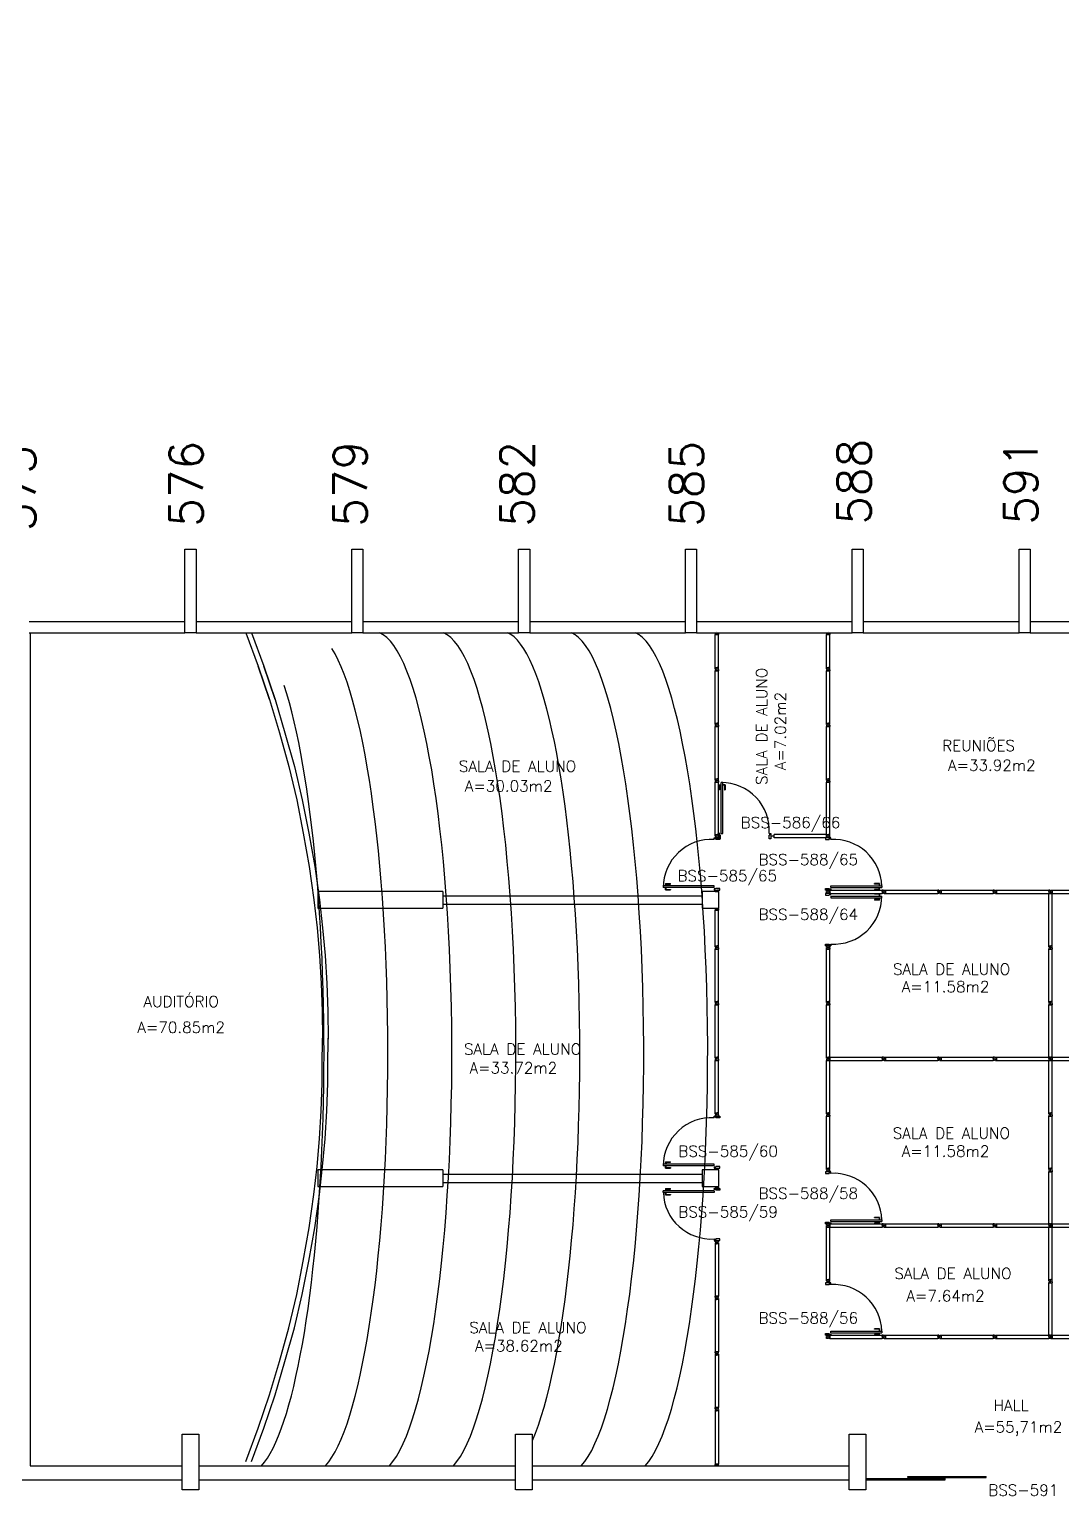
# Model space of a CAD drawing. Extents: x 0 to 244, y -71 to 76.
# Drawn here: x 105.18 to 123.74, y -0.29 to 26.07 of the extents above; entities that cross this region are included whole.
import ezdxf
from ezdxf.enums import TextEntityAlignment as Align

# ---------------------------------------------------------------- set-up
doc = ezdxf.new("R2010")
doc.units = 0
doc.header["$LTSCALE"] = 0.01
doc.header["$MEASUREMENT"] = 0
doc.header["$PDMODE"] = 98
doc.layers.get('0').update_dxf_attribs({"linetype": 'CONTINUOUS'})
doc.layers.get('DEFPOINTS').update_dxf_attribs({"linetype": 'CONTINUOUS'})
for name, color, linetype in [('ALV', 2, 'CONTINUOUS'), ('DIV', 2, 'CONTINUOUS'), ('ESQ', 1, 'CONTINUOUS'), ('ESTR', 3, 'CONTINUOUS'), ('LAYOUT-ANF', 1, 'CONTINUOUS'), ('NOPILAR1', 2, 'CONTINUOUS'), ('TEXTO', 2, 'CONTINUOUS'), ('TEXTO-ENDEREÇO', 2, 'CONTINUOUS'), ('TXT-END-EXTERNO', 2, 'CONTINUOUS'), ('ÁREA', 2, 'CONTINUOUS')]:
    doc.layers.add(name, color=color, linetype=linetype)
doc.layers.get('0').freeze()
doc.styles.add('1', font='romans.shx')
doc.styles.add('NOPILAR', font='simplex.shx', dxfattribs={"height": 0.6})
doc.styles.add('UNB-100', font='simplex.shx', dxfattribs={"height": 0.2})
doc.styles.add('UNB-100-1', font='simplex.shx', dxfattribs={"height": 0.2})
doc.dimstyles.new('1-600', dxfattribs={"dimtxt": 1.1, "dimasz": 2.5, "dimexe": 2, "dimexo": 4, "dimgap": 0.2, "dimtad": 1, "dimdec": 0, "dimzin": 4, "dimdsep": 46, "dimlunit": 6, "dimtxsty": '1', "dimblk1": 'NONE', "dimblk2": 'NONE', "dimsah": 1, "dimcen": 0, "dimclrd": 2, "dimclre": 2, "dimclrt": 2, "dimadec": 0, "dimazin": 0, "dimtfac": 1, "dimtdec": 0, "dimtmove": 2, "dimatfit": 3, "dimldrblk": 'NONE', "dimfxl": 1, "dimtolj": 1, "dimtzin": 0, "dimarcsym": 0})

# ---------------------------------------------------------------- blocks, each defined once
blk = doc.blocks.new('DIVMT-SSN')
for p, q in [((-0.03, 0.008), (-0.03, 0.03)), ((-0.006, 0.03), (-0.03, 0.03)), ((-0.03, 0.008), (-0.02, 0.008)), ((-0.02, -0.008), (-0.02, 0.008)), ((-0.006, 0.02), (-0.006, 0.03)), ((0.006, 0.02), (-0.006, 0.02)), ((-0.005, 0), (0.005, 0)), ((0.005, 0), (-0.005, 0)), ((0, 0.005), (0, -0.005)), ((0, -0.005), (0, 0.005)), ((0.006, 0.03), (0.03, 0.03)), ((0.006, 0.02), (0.006, 0.03)), ((0.03, 0.008), (0.02, 0.008)), ((0.02, -0.008), (0.02, 0.008)), ((0.03, 0.008), (0.03, 0.03)), ((-0.03, -0.008), (-0.03, -0.03)), ((-0.03, -0.008), (-0.02, -0.008)), ((-0.03, -0.03), (-0.03, -0.97)), ((-0.03, -0.03), (-0.009, -0.03)), ((0.03, -0.03), (-0.03, -0.03)), ((-0.03, -0.03), (-0.006, -0.03)), ((-0.009, -0.03), (-0.027, -0.03)), ((-0.006, -0.02), (-0.006, -0.03)), ((-0.006, -0.02), (0.006, -0.02)), ((-0.006, -0.02), (-0.006, -0.03)), ((0.006, -0.02), (-0.006, -0.02)), ((0.005, -0.03), (-0.005, -0.03)), ((0.006, -0.02), (0.006, -0.03)), ((0.006, -0.02), (0.006, -0.03)), ((0.03, -0.03), (0.006, -0.03)), ((0.03, -0.008), (0.02, -0.008)), ((0.03, -0.008), (0.03, -0.03)), ((0.03, -0.03), (0.03, -0.97)), ((0.03, -0.97), (-0.03, -0.97)), ((-0.006, -0.98), (-0.006, -0.97)), ((-0.006, -0.98), (0.006, -0.98)), ((0.006, -1.001), (-0.006, -1.001)), ((0.005, -0.97), (-0.005, -0.97)), ((0, -0.994), (0, -1.007)), ((0, -1.02), (0, -1.021)), ((0.006, -0.98), (0.006, -0.97))]:
    blk.add_line(p, q)
blk = doc.blocks.new('PILAR-SSN')
blk.add_lwpolyline([(0.2, 0), (0.2, -1.5), (0, -1.5), (0, 0)], close=True)
blk = doc.blocks.new('PDV2D-SSN')
at = {"color": 2}
for p, q in [((-0.148, 0.925), (-0.108, 0.925)), ((-0.148, 0.925), (-0.148, 0.835)), ((-0.138, 0.915), (-0.108, 0.915)), ((-0.138, 0.915), (-0.138, 0.835)), ((-0.106, 0.05), (-0.106, 0.965)), ((-0.076, 0.05), (-0.076, 0.965)), ((-0.034, 0.925), (-0.074, 0.925)), ((-0.044, 0.915), (-0.074, 0.915)), ((-0.044, 0.915), (-0.044, 0.835)), ((-0.044, 0.835), (-0.034, 0.835)), ((-0.034, 0.925), (-0.034, 0.835)), ((-0.076, 0.05), (-0.106, 0.05))]:
    blk.add_line(p, q, dxfattribs=at)
for p, q in [((-0.138, 0.835), (-0.148, 0.835)), ((-0.106, 0.965), (-0.076, 0.965)), ((-0.95, 0.05), (-0.97, 0.05)), ((-0.97, 0.05), (-0.97, 0.035)), ((-0.97, 0.035), (-0.97, -0.035)), ((-0.95, 0.02), (-0.95, 0.05)), ((-0.95, 0.02), (-0.94, 0.02)), ((-0.94, -0.05), (-0.94, 0.02)), ((-0.051, 0.02), (-0.061, 0.02)), ((-0.061, -0.05), (-0.061, 0.02)), ((-0.051, 0.05), (-0.031, 0.05)), ((-0.051, 0.02), (-0.051, 0.05)), ((-0.031, 0.05), (-0.031, -0.05)), ((-0.97, -0.035), (-0.97, -0.05)), ((-0.97, -0.05), (-0.94, -0.05)), ((-0.031, -0.05), (-0.061, -0.05))]:
    blk.add_line(p, q)
at = {"color": 1}
blk.add_arc((-0.076, 0.1), 0.865, 91.988, 183.3214, dxfattribs=at)
blk = doc.blocks.new('PISOANF-SSN')
for p, q in [((0, 0), (-0.224, -0.6)), ((-0.224, -0.6), (-0.427, -1.2)), ((-0.427, -1.2), (-0.603, -1.8)), ((-0.603, -1.8), (-0.772, -2.4)), ((-0.772, -2.4), (-0.914, -3)), ((-0.914, -3), (-1.032, -3.6)), ((-1.032, -3.6), (-1.14, -4.2)), ((-1.14, -4.2), (-1.223, -4.8)), ((-1.223, -4.8), (-1.28, -5.3)), ((-1.28, -5.3), (-1.324, -5.8)), ((-1.324, -5.8), (-1.355, -6.3)), ((-1.355, -6.3), (-1.374, -6.8)), ((-1.374, -6.8), (-1.374, -7.111)), ((-1.374, -7.111), (-1.38, -7.611)), ((-1.374, -8.093), (-1.38, -7.593)), ((-1.355, -8.593), (-1.374, -8.093)), ((-1.324, -9.093), (-1.355, -8.593)), ((-1.28, -9.593), (-1.324, -9.093)), ((-1.223, -10.093), (-1.28, -9.593)), ((-1.14, -10.693), (-1.223, -10.093)), ((-1.032, -11.293), (-1.14, -10.693)), ((-0.914, -11.893), (-1.032, -11.293)), ((-0.772, -12.493), (-0.914, -11.893)), ((-0.603, -13.093), (-0.772, -12.493)), ((-0.427, -13.693), (-0.603, -13.093))]:
    blk.add_line(p, q)
blk.add_lwpolyline([(-0.224, -14.293), (-0.427, -13.693)], close=True)
blk.add_lwpolyline([(0, -14.893), (-0.224, -14.293)])
blk = doc.blocks.new('MTINI-SSN')
for p, q in [((-0.03, 0.008), (-0.03, 0.028)), ((-0.03, 0.028), (-0.008, 0.028)), ((-0.03, 0.008), (-0.02, 0.008)), ((-0.02, 0), (-0.02, 0.008)), ((-0.001, 0), (-0.02, 0)), ((-0.008, 0.019), (-0.008, 0.028)), ((0.008, 0.019), (-0.008, 0.019)), ((0.005, 0), (-0.005, 0)), ((0.02, 0), (-0.001, 0)), ((0, -0.005), (0, 0.005)), ((0.008, 0.019), (0.008, 0.028)), ((0.03, 0.028), (0.008, 0.028)), ((0.03, 0.008), (0.02, 0.008)), ((0.02, 0), (0.02, 0.008)), ((0.03, 0.008), (0.03, 0.028))]:
    blk.add_line(p, q)
blk = doc.blocks.new('DIV-SSN')
for p, q in [((-0.005, 0), (0.005, 0)), ((0, 0.005), (0, -0.005)), ((-0.03, -0.03), (-0.03, -0.97)), ((0.03, -0.03), (-0.03, -0.03)), ((-0.03, -0.03), (-0.009, -0.03)), ((-0.009, -0.03), (-0.027, -0.03)), ((-0.006, -0.02), (0.006, -0.02)), ((-0.006, -0.02), (-0.006, -0.03)), ((-0.005, -0.022), (0.005, -0.022)), ((-0.005, -0.022), (-0.005, -0.029)), ((0.005, -0.029), (-0.005, -0.029)), ((0.005, -0.03), (-0.005, -0.03)), ((0.005, -0.022), (0.005, -0.029)), ((0.006, -0.02), (0.006, -0.03)), ((0.03, -0.03), (0.03, -0.97)), ((0.03, -0.97), (-0.03, -0.97)), ((0.007, -0.999), (-0.007, -0.999)), ((-0.006, -0.98), (-0.006, -0.97)), ((-0.006, -0.98), (0.006, -0.98)), ((0.005, -0.97), (-0.005, -0.97)), ((0, -0.991), (0, -1.006)), ((0.006, -0.98), (0.006, -0.97))]:
    blk.add_line(p, q)
blk = doc.blocks.new('MTT-SSN')
for p, q in [((-0.0051, 0), (0.0051, 0)), ((0, -0.0051), (0, 0.0051))]:
    blk.add_line(p, q)
blk.add_lwpolyline([(-0.008, 0.03), (-0.008, 0.02), (0.008, 0.02), (0.008, 0.03), (0.03, 0.03), (0.03, 0.006), (0.0205, 0.006), (0.0205, -0.006), (0.03, -0.006), (0.03, -0.03), (0.008, -0.03), (0.008, -0.02), (-0.008, -0.02), (-0.008, -0.03), (-0.03, -0.03), (-0.03, -0.006), (-0.0185, -0.006), (-0.0185, 0.006), (-0.03, 0.006), (-0.03, 0.03)], close=True)
blk = doc.blocks.new('PDV2E-SSN')
at = {"layer": 'DIV'}
for p, q in [((0.034, 0.925), (0.034, 0.835)), ((0.034, 0.925), (0.074, 0.925)), ((0.044, 0.835), (0.034, 0.835)), ((0.044, 0.915), (0.044, 0.835)), ((0.044, 0.915), (0.074, 0.915)), ((0.076, 0.05), (0.076, 0.965)), ((0.106, 0.965), (0.076, 0.965)), ((0.106, 0.05), (0.106, 0.965)), ((0.148, 0.925), (0.108, 0.925)), ((0.138, 0.915), (0.108, 0.915)), ((0.138, 0.915), (0.138, 0.835)), ((0.138, 0.835), (0.148, 0.835)), ((0.148, 0.925), (0.148, 0.835)), ((0.031, 0.05), (0.031, -0.05)), ((0.051, 0.05), (0.031, 0.05)), ((0.051, 0.02), (0.051, 0.05)), ((0.051, 0.02), (0.061, 0.02)), ((0.061, -0.05), (0.061, 0.02)), ((0.076, 0.05), (0.106, 0.05)), ((0.95, 0.02), (0.94, 0.02)), ((0.94, -0.05), (0.94, 0.02)), ((0.95, 0.02), (0.95, 0.05)), ((0.95, 0.05), (0.97, 0.05)), ((0.97, 0.05), (0.97, 0.035)), ((0.97, 0.035), (0.97, -0.035)), ((0.031, -0.05), (0.061, -0.05)), ((0.97, -0.05), (0.94, -0.05)), ((0.97, -0.035), (0.97, -0.05))]:
    blk.add_line(p, q, dxfattribs=at)
at = {"layer": 'DIV', "color": 1}
blk.add_arc((0.076, 0.1), 0.865, 356.6786, 90, dxfattribs=at)
blk = doc.blocks.new('*D51')
at = {"color": 2, "linetype": 'ByBlock', "transparency": 16777216}
for p, q in [((91.321, 534.963), (91.321, 539.734)), ((94.321, 537.734), (91.321, 537.734))]:
    blk.add_line(p, q, dxfattribs=at)
at = {"layer": 'DEFPOINTS', "color": 0, "linetype": 'ByBlock', "transparency": 16777216}
for p in [(91.321, 537.734), (91.321, 530.963), (94.321, 530.963)]:
    blk.add_point(p, dxfattribs=at)
blk = doc.blocks.new('_NONE')
at = {"color": 0, "linetype": 'ByBlock'}
blk.add_circle((0, 0), 0.25, dxfattribs=at)
blk = doc.blocks.new('*D50')
at = {"color": 2, "linetype": 'ByBlock', "transparency": 16777216}
for p, q in [((94.321, 534.963), (94.321, 539.734)), ((124.321, 537.734), (94.321, 537.734))]:
    blk.add_line(p, q, dxfattribs=at)
at = {"layer": 'DEFPOINTS', "color": 0, "linetype": 'ByBlock', "transparency": 16777216}
for p in [(94.321, 537.734), (94.321, 530.963), (124.321, 530.963)]:
    blk.add_point(p, dxfattribs=at)
at = {"color": 2, "linetype": 'ByBlock', "transparency": 16777216, "insert": (109.321, 538.668), "char_height": 1.1, "attachment_point": 5, "style": '1'}
blk.add_mtext('\\A1;Antropologia Pós-Grad.', dxfattribs=at)

msp = doc.modelspace()

# ---------------------------------------------------------------- linework, layer by layer
at = {"layer": 'ALV'}
for p, q in [((105.175, 15.42), (107.975, 15.42)), ((108.175, 15.42), (110.975, 15.42)), ((111.175, 15.42), (113.975, 15.42)), ((114.175, 15.42), (116.975, 15.42)), ((117.175, 15.42), (119.975, 15.42)), ((120.175, 15.42), (122.975, 15.42)), ((123.175, 15.42), (125.975, 15.42)), ((105.175, 15.22), (107.975, 15.22)), ((105.189, 15.204), (105.189, 0.249)), ((108.175, 15.22), (110.975, 15.22)), ((111.175, 15.22), (113.975, 15.22)), ((114.175, 15.22), (116.975, 15.22)), ((117.175, 15.22), (119.975, 15.22)), ((120.175, 15.22), (122.975, 15.22)), ((123.175, 15.22), (125.975, 15.22)), ((112.614, 10.493), (117.274, 10.493)), ((112.614, 10.343), (117.274, 10.343)), ((112.614, 5.493), (117.274, 5.493)), ((112.614, 5.343), (117.274, 5.343)), ((105.189, 0.249), (107.922, 0.249)), ((108.222, 0.249), (113.922, 0.249)), ((114.222, 0.249), (119.922, 0.249)), ((101.183, -0.001), (107.922, -0.001)), ((108.222, -0.001), (113.922, -0.001)), ((114.222, -0.001), (119.922, -0.001))]:
    msp.add_line(p, q, dxfattribs=at)
at = {"layer": 'DIV'}
for p, q in [((117.513, 15.188), (117.573, 15.188)), ((117.513, 14.595), (117.513, 15.188)), ((117.537, 15.218), (117.55, 15.218)), ((117.549, 15.197), (117.537, 15.197)), ((117.537, 15.197), (117.537, 15.188)), ((117.538, 15.188), (117.548, 15.188)), ((117.543, 15.237), (117.543, 15.238)), ((117.543, 15.211), (117.543, 15.225)), ((117.549, 15.197), (117.549, 15.188)), ((117.573, 14.595), (117.573, 15.188)), ((119.512, 15.188), (119.572, 15.188)), ((119.513, 14.595), (119.513, 15.188)), ((119.536, 15.218), (119.548, 15.218)), ((119.536, 15.197), (119.536, 15.188)), ((119.548, 15.197), (119.536, 15.197)), ((119.537, 15.188), (119.547, 15.188)), ((119.542, 15.237), (119.542, 15.238)), ((119.542, 15.211), (119.542, 15.225)), ((119.548, 15.197), (119.548, 15.188)), ((119.573, 14.595), (119.573, 15.188)), ((117.513, 14.595), (117.537, 14.595)), ((117.513, 14.573), (117.513, 14.595)), ((117.513, 14.595), (117.573, 14.595)), ((117.513, 14.573), (117.523, 14.573)), ((117.513, 14.557), (117.523, 14.557)), ((117.513, 14.557), (117.513, 14.535)), ((117.537, 14.535), (117.513, 14.535)), ((117.523, 14.573), (117.523, 14.557)), ((117.537, 14.585), (117.537, 14.595)), ((117.537, 14.585), (117.537, 14.595)), ((117.537, 14.585), (117.549, 14.585)), ((117.549, 14.585), (117.537, 14.585)), ((117.537, 14.544), (117.549, 14.544)), ((117.537, 14.544), (117.537, 14.535)), ((117.538, 14.595), (117.548, 14.595)), ((117.538, 14.565), (117.548, 14.565)), ((117.548, 14.565), (117.538, 14.565)), ((117.543, 14.57), (117.543, 14.559)), ((117.543, 14.559), (117.543, 14.57)), ((117.549, 14.585), (117.549, 14.595)), ((117.573, 14.595), (117.549, 14.595)), ((117.549, 14.585), (117.549, 14.595)), ((117.549, 14.544), (117.549, 14.535)), ((117.549, 14.535), (117.573, 14.535)), ((117.552, 14.595), (117.57, 14.595)), ((117.573, 14.595), (117.552, 14.595)), ((117.573, 14.573), (117.563, 14.573)), ((117.563, 14.573), (117.563, 14.557)), ((117.573, 14.557), (117.563, 14.557)), ((117.573, 14.573), (117.573, 14.595)), ((117.573, 14.557), (117.573, 14.535)), ((119.513, 14.595), (119.573, 14.595)), ((119.513, 14.573), (119.513, 14.595)), ((119.513, 14.595), (119.537, 14.595)), ((119.513, 14.573), (119.523, 14.573)), ((119.513, 14.557), (119.513, 14.535)), ((119.513, 14.557), (119.523, 14.557)), ((119.537, 14.535), (119.513, 14.535)), ((119.523, 14.573), (119.523, 14.557)), ((119.537, 14.585), (119.537, 14.595)), ((119.537, 14.585), (119.537, 14.595)), ((119.549, 14.585), (119.537, 14.585)), ((119.537, 14.585), (119.549, 14.585)), ((119.537, 14.544), (119.537, 14.535)), ((119.537, 14.544), (119.549, 14.544)), ((119.538, 14.595), (119.548, 14.595)), ((119.548, 14.565), (119.538, 14.565)), ((119.538, 14.565), (119.548, 14.565)), ((119.543, 14.559), (119.543, 14.57)), ((119.543, 14.57), (119.543, 14.559)), ((119.549, 14.585), (119.549, 14.595)), ((119.573, 14.595), (119.549, 14.595)), ((119.549, 14.585), (119.549, 14.595)), ((119.549, 14.544), (119.549, 14.535)), ((119.549, 14.535), (119.573, 14.535)), ((119.573, 14.595), (119.552, 14.595)), ((119.552, 14.595), (119.57, 14.595)), ((119.563, 14.573), (119.563, 14.557)), ((119.573, 14.573), (119.563, 14.573)), ((119.573, 14.557), (119.563, 14.557)), ((119.573, 14.573), (119.573, 14.595)), ((119.573, 14.557), (119.573, 14.535)), ((117.513, 9.595), (117.513, 10.235)), ((117.513, 10.235), (117.573, 10.235)), ((117.537, 10.265), (117.55, 10.265)), ((117.549, 10.244), (117.537, 10.244)), ((117.537, 10.244), (117.537, 10.235)), ((117.538, 10.235), (117.548, 10.235)), ((117.543, 10.258), (117.543, 10.272)), ((117.549, 10.244), (117.549, 10.235)), ((117.573, 9.595), (117.573, 10.235)), ((117.513, 9.595), (117.537, 9.595)), ((117.513, 9.573), (117.513, 9.595)), ((117.513, 9.595), (117.573, 9.595)), ((117.513, 9.573), (117.523, 9.573)), ((117.513, 9.557), (117.523, 9.557)), ((117.513, 9.557), (117.513, 9.535)), ((117.537, 9.535), (117.513, 9.535)), ((117.523, 9.573), (117.523, 9.557)), ((117.537, 9.585), (117.537, 9.595)), ((117.537, 9.585), (117.537, 9.595)), ((117.537, 9.585), (117.549, 9.585)), ((117.549, 9.585), (117.537, 9.585)), ((117.537, 9.544), (117.549, 9.544)), ((117.537, 9.544), (117.537, 9.535)), ((117.538, 9.595), (117.548, 9.595)), ((117.538, 9.565), (117.548, 9.565)), ((117.548, 9.565), (117.538, 9.565)), ((117.543, 9.57), (117.543, 9.559)), ((117.543, 9.559), (117.543, 9.57)), ((117.549, 9.585), (117.549, 9.595)), ((117.573, 9.595), (117.549, 9.595)), ((117.549, 9.585), (117.549, 9.595)), ((117.549, 9.544), (117.549, 9.535)), ((117.549, 9.535), (117.573, 9.535)), ((117.552, 9.595), (117.57, 9.595)), ((117.573, 9.595), (117.552, 9.595)), ((117.573, 9.573), (117.563, 9.573)), ((117.563, 9.573), (117.563, 9.557)), ((117.573, 9.557), (117.563, 9.557)), ((117.573, 9.573), (117.573, 9.595)), ((117.573, 9.557), (117.573, 9.535)), ((117.537, 1.296), (117.513, 1.296)), ((117.513, 1.274), (117.513, 1.296)), ((117.513, 1.274), (117.523, 1.274)), ((117.513, 1.258), (117.523, 1.258)), ((117.513, 1.258), (117.513, 1.236)), ((117.513, 1.236), (117.537, 1.236)), ((117.573, 1.236), (117.513, 1.236)), ((117.513, 1.236), (117.534, 1.236)), ((117.513, 1.236), (117.513, 0.277)), ((117.534, 1.236), (117.516, 1.236)), ((117.523, 1.258), (117.523, 1.274)), ((117.537, 1.286), (117.537, 1.296)), ((117.549, 1.286), (117.537, 1.286)), ((117.549, 1.245), (117.537, 1.245)), ((117.537, 1.245), (117.537, 1.236)), ((117.537, 1.245), (117.549, 1.245)), ((117.537, 1.245), (117.537, 1.236)), ((117.548, 1.266), (117.538, 1.266)), ((117.538, 1.266), (117.548, 1.266)), ((117.548, 1.236), (117.538, 1.236)), ((117.543, 1.261), (117.543, 1.271)), ((117.543, 1.271), (117.543, 1.261)), ((117.549, 1.286), (117.549, 1.296)), ((117.549, 1.296), (117.573, 1.296)), ((117.549, 1.245), (117.549, 1.236)), ((117.549, 1.245), (117.549, 1.236)), ((117.573, 1.236), (117.549, 1.236)), ((117.563, 1.258), (117.563, 1.274)), ((117.573, 1.274), (117.563, 1.274)), ((117.573, 1.258), (117.563, 1.258)), ((117.573, 1.274), (117.573, 1.296)), ((117.573, 1.258), (117.573, 1.236)), ((117.573, 1.236), (117.573, 0.277)), ((117.573, 0.277), (117.513, 0.277)), ((117.537, 0.267), (117.537, 0.277)), ((117.537, 0.267), (117.549, 0.267)), ((117.548, 0.277), (117.538, 0.277)), ((117.549, 0.267), (117.549, 0.277)), ((117.55, 0.246), (117.537, 0.246)), ((117.543, 0.253), (117.543, 0.239)), ((117.543, 0.246), (117.543, 0.245))]:
    msp.add_line(p, q, dxfattribs=at)
at = {"layer": 'ESQ'}
for p, q in [((120.222, 0.019), (121.648, 0.019)), ((120.973, 0.039), (120.973, 0.059)), ((120.973, 0.059), (122.387, 0.059)), ((120.973, 0.039), (122.387, 0.039)), ((121.648, -0.001), (121.648, 0.019)), ((122.387, 0.039), (122.387, 0.059)), ((120.222, -0.001), (121.648, -0.001))]:
    msp.add_line(p, q, dxfattribs=at)
at = {"layer": 'ESTR'}
for p, q in [((112.614, 10.568), (110.364, 10.568)), ((110.364, 10.568), (110.364, 10.268)), ((112.614, 10.568), (112.614, 10.268)), ((117.274, 10.568), (117.274, 10.268)), ((117.574, 10.568), (117.274, 10.568)), ((117.543, 10.584), (117.543, 10.585)), ((117.574, 10.268), (117.574, 10.568)), ((110.364, 10.268), (112.614, 10.268)), ((117.274, 10.268), (117.574, 10.268)), ((112.614, 5.568), (110.364, 5.568)), ((110.364, 5.568), (110.364, 5.268)), ((112.614, 5.568), (112.614, 5.268)), ((117.574, 5.568), (117.274, 5.568)), ((117.274, 5.568), (117.274, 5.268)), ((117.574, 5.268), (117.574, 5.568)), ((110.364, 5.268), (112.614, 5.268)), ((117.274, 5.268), (117.574, 5.268))]:
    msp.add_line(p, q, dxfattribs=at)
for points in [[(107.922, -0.182), (107.922, 0.818), (108.222, 0.818), (108.222, -0.182), (107.923, -0.182)], [(113.922, -0.182), (113.922, 0.818), (114.222, 0.818), (114.222, -0.182), (113.923, -0.182)], [(119.922, -0.182), (119.922, 0.818), (120.222, 0.818), (120.222, -0.182), (119.923, -0.182)]]:
    msp.add_lwpolyline(points, dxfattribs=at)
at = {"layer": 'LAYOUT-ANF'}
for centre, ratio, start_param, end_param in [((111.375, 7.669), 0.184971, 3.34057, 6.2109), ((112.525, 7.669), 0.184982, 3.34057, 6.2109), ((113.675, 7.669), 0.184995, 3.543062, 6.2109), ((114.825, 7.669), 0.185009, 3.34057, 6.2109), ((115.975, 7.669), 0.185024, 3.34057, 6.210899), ((110.225, 7.669), 0.184962, 3.34057, 6.000174), ((109.075, 7.669), 0.184954, 3.34057, 5.772162)]:
    msp.add_ellipse(centre, major_axis=(0, 7.57), ratio=ratio, start_param=start_param, end_param=end_param, dxfattribs=at)

# ---------------------------------------------------------------- block references
at = {"layer": 'DIV'}
for name, p, rotation in [('MTINI-SSN', (117.543, 15.218), 180), ('MTINI-SSN', (119.542, 15.218), 180), ('DIVMT-SSN', (117.543, 13.565), 180), ('DIVMT-SSN', (119.543, 13.565), 180), ('DIVMT-SSN', (117.543, 12.565), 180), ('DIVMT-SSN', (119.543, 12.565), 180), ('DIVMT-SSN', (117.543, 11.565), 180), ('DIVMT-SSN', (119.543, 11.565), 180), ('PDV2E-SSN', (117.543, 10.565), 90), ('DIV-SSN', (119.543, 11.565), 270), ('PDV2D-SSN', (119.543, 10.565), 270), ('DIV-SSN', (119.543, 10.565), 90), ('DIVMT-SSN', (120.543, 10.565), 90), ('DIVMT-SSN', (121.543, 10.565), 90), ('DIVMT-SSN', (122.543, 10.565), 90), ('DIVMT-SSN', (123.543, 10.565), 90), ('DIVMT-SSN', (123.543, 9.565), 180), ('PDV2E-SSN', (119.543, 10.565), 270), ('MTINI-SSN', (117.543, 10.265), 180), ('DIVMT-SSN', (117.543, 8.565), 180), ('DIVMT-SSN', (119.543, 8.565), 180), ('DIVMT-SSN', (123.543, 8.565), 180), ('DIVMT-SSN', (117.543, 7.565), 180), ('DIVMT-SSN', (119.543, 7.565), 180), ('DIVMT-SSN', (123.543, 7.565), 180), ('DIVMT-SSN', (117.543, 6.565), 180), ('DIVMT-SSN', (119.543, 6.565), 180), ('DIV-SSN', (119.543, 7.565), 90), ('DIVMT-SSN', (120.543, 7.565), 90), ('DIVMT-SSN', (121.543, 7.565), 90), ('DIVMT-SSN', (122.543, 7.565), 90), ('DIVMT-SSN', (123.543, 7.565), 90), ('DIVMT-SSN', (123.543, 6.565), 180), ('PDV2E-SSN', (117.543, 5.565), 90), ('DIVMT-SSN', (119.543, 5.565), 180), ('DIVMT-SSN', (123.543, 5.565), 180), ('PDV2D-SSN', (119.543, 4.565), 270), ('DIVMT-SSN', (123.543, 4.565), 180), ('PDV2D-SSN', (117.543, 5.265), 90), ('MTINI-SSN', (117.543, 5.265), 180), ('DIVMT-SSN', (119.543, 3.565), 180), ('DIV-SSN', (119.543, 4.565), 90), ('DIVMT-SSN', (120.543, 4.565), 90), ('DIVMT-SSN', (121.543, 4.565), 90), ('DIVMT-SSN', (122.543, 4.565), 90), ('DIVMT-SSN', (123.543, 4.565), 90), ('DIVMT-SSN', (123.543, 3.565), 180), ('PDV2D-SSN', (119.543, 2.565), 270), ('DIVMT-SSN', (123.543, 2.565), 180), ('DIV-SSN', (119.543, 2.565), 90), ('DIVMT-SSN', (120.543, 2.565), 90), ('DIVMT-SSN', (121.543, 2.565), 90), ('DIVMT-SSN', (122.543, 2.565), 90), ('DIVMT-SSN', (123.543, 2.565), 90)]:
    msp.add_blockref(name, p, dxfattribs=dict(at, rotation=rotation))
for name, p in [('PDV2E-SSN', (117.543, 11.565)), ('MTINI-SSN', (117.543, 10.565)), ('MTT-SSN', (119.543, 10.565)), ('MTT-SSN', (119.543, 9.565)), ('MTINI-SSN', (117.543, 5.565)), ('MTT-SSN', (119.543, 4.565)), ('DIVMT-SSN', (117.543, 4.266)), ('DIVMT-SSN', (117.543, 3.266)), ('MTT-SSN', (119.543, 2.565)), ('DIVMT-SSN', (117.543, 2.266)), ('MTINI-SSN', (117.543, 0.246))]:
    msp.add_blockref(name, p, dxfattribs=at)
at = {"layer": 'ESTR'}
for p in [(107.975, 16.72), (110.975, 16.72), (113.975, 16.72), (116.975, 16.72), (119.975, 16.72), (122.975, 16.72)]:
    msp.add_blockref('PILAR-SSN', p, dxfattribs=at)
at = {"layer": 'ESTR', "rotation": 180}
for p in [(109.07, 0.326), (109.17, 0.326)]:
    msp.add_blockref('PISOANF-SSN', p, dxfattribs=at)

# ---------------------------------------------------------------- texts
at = {"layer": 'NOPILAR1', "style": 'NOPILAR'}
for s, p in [('573', (105.286, 17.048)), ('576', (108.297, 17.124)), ('579', (111.247, 17.124)), ('582', (114.247, 17.124)), ('585', (117.297, 17.124)), ('588', (120.31, 17.162)), ('591', (123.31, 17.162))]:
    msp.add_text(s, height=0.6, rotation=90, dxfattribs=at).set_placement(p)
at = {"layer": 'TEXTO', "style": 'UNB-100'}
msp.add_text('SALA DE ALUNO', height=0.2, rotation=90, dxfattribs=at).set_placement((118.447, 12.484))
msp.add_text('A=7.02m2', height=0.2, rotation=90, dxfattribs=at).set_placement((118.783, 13.454), align=Align.CENTER)
for s, p in [('REUNIÕES', (121.592, 13.092)), ('SALA DE ALUNO', (112.901, 12.721)), ('SALA DE ALUNO ', (120.707, 9.075)), ('AUDITÓRIO', (107.229, 8.492)), ('SALA DE ALUNO', (112.992, 7.638)), ('SALA DE ALUNO', (120.703, 6.127)), ('SALA DE ALUNO', (120.732, 3.607)), ('SALA DE ALUNO', (113.088, 2.632)), ('HALL', (122.515, 1.235))]:
    msp.add_text(s, height=0.2, dxfattribs=at).set_placement(p)
at = {"layer": 'TEXTO-ENDEREÇO', "style": 'UNB-100-1'}
for s, p in [('BSS-586/66', (117.97, 11.709)), ('BSS-588/65', (118.289, 11.044)), ('BSS-585/65', (116.832, 10.753)), ('BSS-588/64', (118.289, 10.058)), ('BSS-585/60', (116.848, 5.802)), ('BSS-588/58', (118.289, 5.046)), ('BSS-585/59', (116.848, 4.711)), ('BSS-588/56', (118.289, 2.805)), ('BSS-591', (122.422, -0.288))]:
    msp.add_text(s, height=0.2, dxfattribs=at).set_placement(p)
at = {"layer": 'ÁREA', "style": 'UNB-100'}
for s, p in [('A=33.92m2', (122.486, 12.739)), ('A=30.03m2', (113.797, 12.366)), ('A=11.58m2', (121.654, 8.76)), ('A=70.85m2', (107.906, 8.029)), ('A=33.72m2', (113.881, 7.301)), ('A=11.58m2', (121.654, 5.803)), ('A=7.64m2', (121.654, 3.203)), ('A=38.62m2', (113.979, 2.306)), ('A=55,71m2', (122.965, 0.847))]:
    msp.add_text(s, height=0.2, dxfattribs=at).set_placement(p, align=Align.CENTER)

# ---------------------------------------------------------------- dimensions: what is measured, and where the dimension line sits
at = {"layer": 'TXT-END-EXTERNO'}
for base, p1, p2, text, picture, middle in [((108.175, 23.491), (138.175, 16.72), (108.175, 16.72), 'Antropologia Pós-Grad.', '*D50', (123.175, 24.425)), ((105.175, 23.491), (108.175, 16.72), (105.175, 16.72), ' ', '*D51', (106.675, 23.491))]:
    dim = msp.add_linear_dim(base=base, p1=p1, p2=p2, angle=0, text=text, dimstyle='1-600', override={"dimse1": 1}, dxfattribs=at)
    dim.commit()
    dim.dimension.update_dxf_attribs({"geometry": picture, "text_midpoint": middle, "insert": (13.854, -514.243)})

doc.saveas('drawing.dxf')
